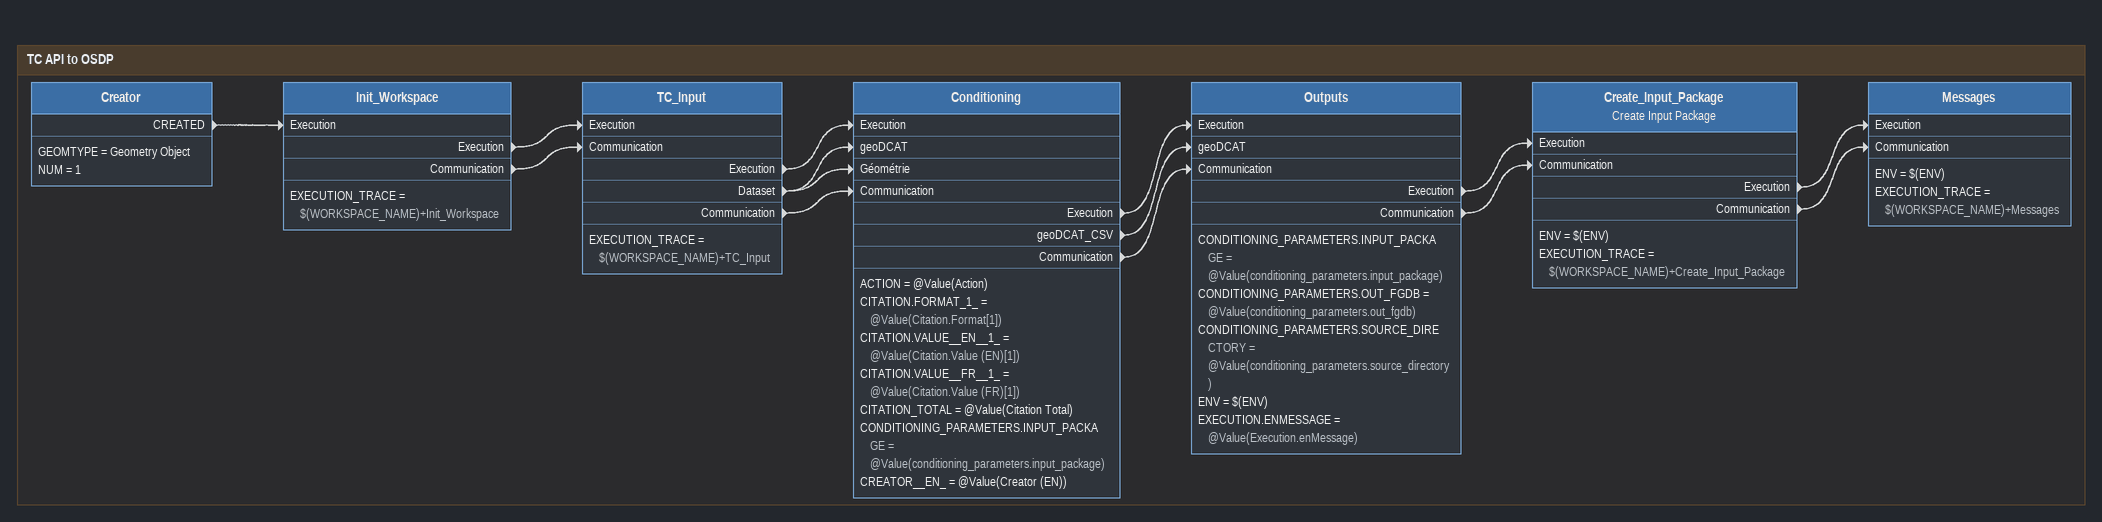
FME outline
Bookmark: TC API to OSDP
Creator
    GEOMTYPE = Geometry Object
    NUM = 1
    CREATED -> Init_Workspace [Execution]
Init_Workspace
    EXECUTION_TRACE = $(WORKSPACE_NAME)+Init_Workspace
    Execution -> TC_Input [Execution]
    Communication -> TC_Input [Communication]
TC_Input
    EXECUTION_TRACE = $(WORKSPACE_NAME)+TC_Input
    Execution -> Conditioning [Execution]
    Dataset -> Conditioning [geoDCAT]
    Dataset -> Conditioning [Géométrie]
    Communication -> Conditioning [Communication]
Conditioning
    ACTION = @Value(Action)
    CITATION.FORMAT_1_ = @Value(Citation.Format[1])
    CITATION.VALUE__EN__1_ = @Value(Citation.Value (EN)[1])
    CITATION.VALUE__FR__1_ = @Value(Citation.Value (FR)[1])
    CITATION_TOTAL = @Value(Citation Total)
    CONDITIONING_PARAMETERS.INPUT_PACKAGE = @Value(conditioning_parameters.input_package)
    CREATOR__EN_ = @Value(Creator (EN))
    Execution -> Outputs [Execution]
    geoDCAT_CSV -> Outputs [geoDCAT]
    Communication -> Outputs [Communication]
Outputs
    CONDITIONING_PARAMETERS.INPUT_PACKAGE = @Value(conditioning_parameters.input_package)
    CONDITIONING_PARAMETERS.OUT_FGDB = @Value(conditioning_parameters.out_fgdb)
    CONDITIONING_PARAMETERS.SOURCE_DIRECTORY = @Value(conditioning_parameters.source_directory)
    ENV = $(ENV)
    EXECUTION.ENMESSAGE = @Value(Execution.enMessage)
    Execution -> Create_Input_Package [Execution]
    Communication -> Create_Input_Package [Communication]
Create_Input_Package: Create Input Package
    ENV = $(ENV)
    EXECUTION_TRACE = $(WORKSPACE_NAME)+Create_Input_Package
    Execution -> Messages [Execution]
    Communication -> Messages [Communication]
Messages
    ENV = $(ENV)
    EXECUTION_TRACE = $(WORKSPACE_NAME)+Messages
